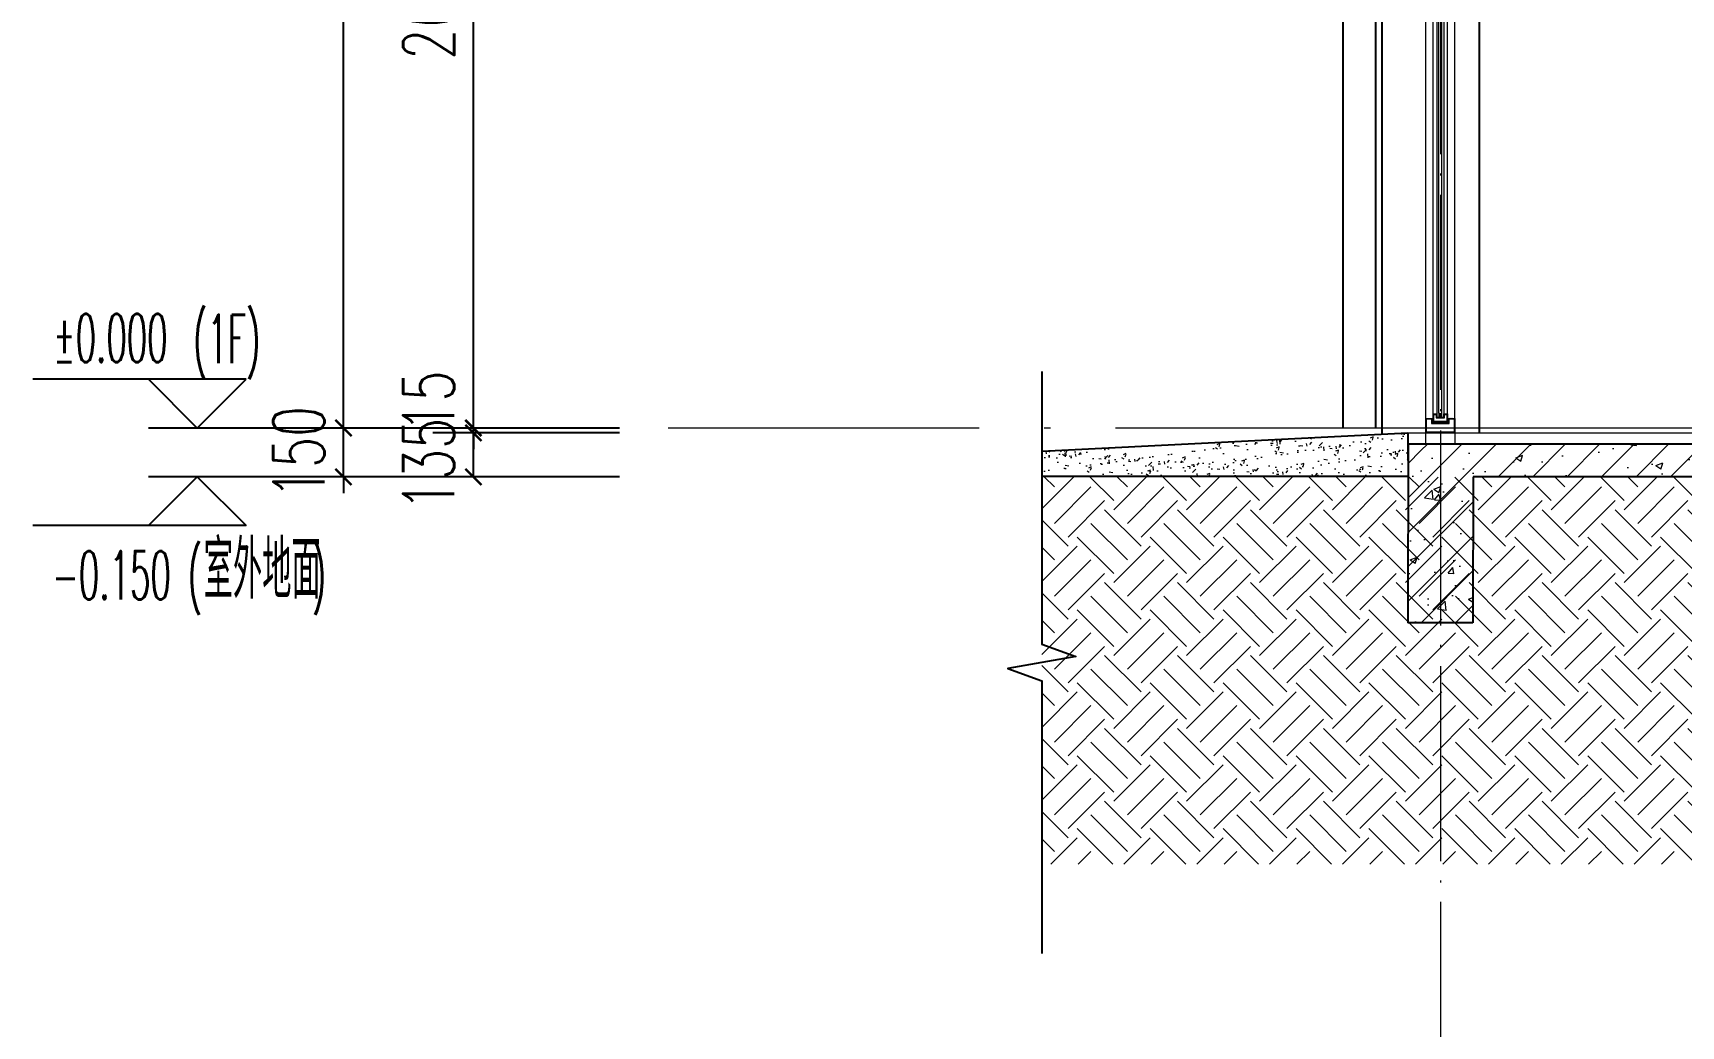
# Model space of a CAD drawing. Extents: x -461650 to 361314, y 245336 to 769729.
# Drawn here: x 273003 to 278077, y 711874 to 714933 of the extents above; entities that cross this region are included whole.
import ezdxf

# ---------------------------------------------------------------- set-up
doc = ezdxf.new("R2010")
doc.units = 0
doc.header["$LTSCALE"] = 1000
doc.linetypes.add('DOTE', pattern=[2.42, 2, -0.2, 0.02, -0.2])
doc.layers.get('0').update_dxf_attribs({"linetype": 'CONTINUOUS'})
doc.layers.get('DEFPOINTS').update_dxf_attribs({"linetype": 'CONTINUOUS'})
for name, color, linetype in [('DIM_ELEV', 3, 'CONTINUOUS'), ('DIM_SYMB', 3, 'CONTINUOUS'), ('PUB_DIM', 3, 'CONTINUOUS'), ('PUB_TEXT', 2, 'CONTINUOUS'), ('WALL', 5, 'CONTINUOUS'), ('看线', 251, 'CONTINUOUS')]:
    doc.layers.add(name, color=color, linetype=linetype)
for name, color, linetype, lineweight in [('DOTE', 19, 'DOTE', 9), ('PUB_HATCH', 8, 'CONTINUOUS', 9), ('S_WINDOW', 144, 'CONTINUOUS', 15), ('内粉刷', 37, 'CONTINUOUS', 9), ('填充', 251, 'CONTINUOUS', 5), ('细细', 250, 'CONTINUOUS', 0)]:
    doc.layers.add(name, color=color, linetype=linetype, lineweight=lineweight)
doc.styles.add('_TCH_DIM', font='SIMPLEX.shx', dxfattribs={"width": 0.7, "bigfont": 'GBCBIG.shx'})
doc.styles.add('_TCH_DIM_T3', font='SIMPLEX', dxfattribs={"width": 0.705882, "bigfont": 'GBCBIG'})
doc.dimstyles.new('_TCH_ARCH&&50', dxfattribs={"dimtxt": 157.5, "dimasz": 50, "dimexe": 125, "dimexo": 150, "dimgap": 58.75, "dimtad": 1, "dimdec": 0, "dimzin": 0, "dimdsep": 46, "dimtxsty": '_TCH_DIM_T3', "dimblk": 'ARCHTICK', "dimcen": 0.09, "dimclrt": 7, "dimazin": 0, "dimtfac": 1, "dimtdec": 0, "dimtix": 1, "dimtmove": 2, "dimatfit": 3, "dimldrblk": 'ARCHTICK', "dimfxl": 0, "dimtolj": 1, "dimtzin": 0, "dimarcsym": 0})
pattern_1 = [(315, (-727128.688, 184149.1718), (-1.767766953, -1.767766953), []), (315, (-727127.5096, 184149.1718), (-1.767766953, -1.767766953), [])]
pattern_2 = [(45, (-677627.57, 806144.725), (-53.0330086, 53.0330086), []), (50, (-677627.57, 806144.73), (215.178055, -18.82564), [22.5, -247.5]), (355, (-677627.57, 806144.73), (-41.6254, 225.65764), [18, -198]), (100.4514, (-677609.64, 806143.16), (173.552815, 206.831863), [19.122057, -210.342634]), (46.1842, (-677627.57, 806204.73), (320.172315, -49.655704), [33.75, -371.25]), (96.6356, (-677600.9, 806200.6), (280.39881, 292.23536), [28.68309, -315.5139]), (351.1842, (-677627.57, 806204.73), (280.39858, 292.23558), [27, -297]), (21, (-677597.57, 806189.73), (179.072116, -120.785667), [22.5, -247.5]), (326, (-677597.57, 806189.73), (72.9946, 217.545014), [18, -198]), (71.4514, (-677582.65, 806179.66), (252.06679, 96.75915), [19.122057, -210.342634]), (37.5, (-677627.57, 806144.725), (3.6479566, 99.868156), [0, -195.6, 0, -201, 0, -198.75]), (7.5, (-677627.57, 806144.73), (78.920861, 118.323514), [0, -114.6, 0, -191.1, 0, -75.75]), (327.5, (-677694.47, 806144.725), (160.146731, -6.7664615), [0, -75, 0, -234, 0, -310.5]), (317.5, (-677724.47, 806144.73), (174.95585, 30.031495), [0, -97.5, 0, -155.4, 0, -220.5])]

# ---------------------------------------------------------------- blocks, each defined once
blk = doc.blocks.new('_ArchTick')
at = {"color": 0, "linetype": 'ByBlock', "const_width": 0.15}
blk.add_lwpolyline([(-0.5, -0.5), (0.5, 0.5)], dxfattribs=at)
blk = doc.blocks.new('*D1470')
at = {"layer": 'DEFPOINTS', "color": 0}
for p in [(274358.7, 713701.1), (274958.7, 713701.1), (274958.7, 713565.8)]:
    blk.add_point(p, dxfattribs=at)
at = {"layer": 'PUB_DIM', "color": 0, "lineweight": -2}
for p, q in [((274808.7, 713701.1), (274233.7, 713701.1)), ((274358.7, 713565.8), (274358.7, 713701.1)), ((274808.7, 713565.8), (274233.7, 713565.8))]:
    blk.add_line(p, q, dxfattribs=at)
at = {"layer": 'PUB_DIM', "color": 0, "lineweight": -2, "xscale": 50, "yscale": 50, "zscale": 50}
for p, rotation in [((274358.7, 713701.1), 90), ((274358.7, 713565.8), 270)]:
    blk.add_blockref('_ArchTick', p, dxfattribs=dict(at, rotation=rotation))
at = {"layer": 'PUB_DIM', "color": 7, "insert": (274221.2, 713604.4), "char_height": 157.5, "attachment_point": 5, "rotation": 90, "style": '_TCH_DIM_T3'}
blk.add_mtext('\\A1;135', dxfattribs=at)
blk = doc.blocks.new('*D1471')
at = {"layer": 'DEFPOINTS', "color": 0}
for p in [(274358.7, 713716.3), (274958.7, 713716.3), (274958.7, 713701.1)]:
    blk.add_point(p, dxfattribs=at)
at = {"layer": 'PUB_DIM', "color": 0, "lineweight": -2}
for p, q in [((274358.7, 713716.3), (274358.7, 713766.3)), ((274808.7, 713716.3), (274233.7, 713716.3)), ((274808.7, 713701.1), (274233.7, 713701.1)), ((274358.7, 713701.1), (274358.7, 713716.3)), ((274358.7, 713701.1), (274358.7, 713651.1))]:
    blk.add_line(p, q, dxfattribs=at)
at = {"layer": 'PUB_DIM', "color": 0, "lineweight": -2, "xscale": 50, "yscale": 50, "zscale": 50}
for p, rotation in [((274358.7, 713716.3), 270), ((274358.7, 713701.1), 90)]:
    blk.add_blockref('_ArchTick', p, dxfattribs=dict(at, rotation=rotation))
at = {"layer": 'PUB_DIM', "color": 7, "insert": (274221.2, 713798.1), "char_height": 157.5, "attachment_point": 5, "rotation": 90, "style": '_TCH_DIM_T3'}
blk.add_mtext('\\A1;15', dxfattribs=at)
blk = doc.blocks.new('*D1472')
at = {"layer": 'DEFPOINTS', "color": 0}
for p in [(274358.7, 716366.3), (274958.7, 716366.3), (274958.7, 713716.3)]:
    blk.add_point(p, dxfattribs=at)
at = {"layer": 'PUB_DIM', "color": 0, "lineweight": -2}
for p, q in [((274808.7, 716366.3), (274233.7, 716366.3)), ((274358.7, 713716.3), (274358.7, 716366.3)), ((274808.7, 713716.3), (274233.7, 713716.3))]:
    blk.add_line(p, q, dxfattribs=at)
at = {"layer": 'PUB_DIM', "color": 0, "lineweight": -2, "xscale": 50, "yscale": 50, "zscale": 50}
for p, rotation in [((274358.7, 716366.3), 90), ((274358.7, 713716.3), 270)]:
    blk.add_blockref('_ArchTick', p, dxfattribs=dict(at, rotation=rotation))
at = {"layer": 'PUB_DIM', "color": 7, "insert": (274221.2, 715041.3), "char_height": 157.5, "attachment_point": 5, "rotation": 90, "style": '_TCH_DIM_T3'}
blk.add_mtext('\\A1;2650', dxfattribs=at)
blk = doc.blocks.new('*D1492')
at = {"layer": 'DEFPOINTS', "color": 0}
for p in [(273958.7, 713716.3), (274958.7, 713716.3), (274958.7, 713565.8)]:
    blk.add_point(p, dxfattribs=at)
at = {"layer": 'PUB_DIM', "color": 0, "lineweight": -2}
for p, q in [((273958.7, 713716.3), (273958.7, 713766.3)), ((274808.7, 713716.3), (273833.7, 713716.3)), ((273958.7, 713565.8), (273958.7, 713716.3)), ((274808.7, 713565.8), (273833.7, 713565.8)), ((273958.7, 713565.8), (273958.7, 713515.8))]:
    blk.add_line(p, q, dxfattribs=at)
at = {"layer": 'PUB_DIM', "color": 0, "lineweight": -2, "xscale": 50, "yscale": 50, "zscale": 50}
for p, rotation in [((273958.7, 713716.3), 270), ((273958.7, 713565.8), 90)]:
    blk.add_blockref('_ArchTick', p, dxfattribs=dict(at, rotation=rotation))
at = {"layer": 'PUB_DIM', "color": 7, "insert": (273821.2, 713641.1), "char_height": 157.5, "attachment_point": 5, "rotation": 90, "style": '_TCH_DIM_T3'}
blk.add_mtext('\\A1;150', dxfattribs=at)
blk = doc.blocks.new('*D1493')
at = {"layer": 'DEFPOINTS', "color": 0}
for p in [(273958.7, 716616.3), (274958.7, 716616.3), (274958.7, 713716.3)]:
    blk.add_point(p, dxfattribs=at)
at = {"layer": 'PUB_DIM', "color": 0, "lineweight": -2}
for p, q in [((274808.7, 716616.3), (273833.7, 716616.3)), ((273958.7, 713716.3), (273958.7, 716616.3)), ((274808.7, 713716.3), (273833.7, 713716.3))]:
    blk.add_line(p, q, dxfattribs=at)
at = {"layer": 'PUB_DIM', "color": 0, "lineweight": -2, "xscale": 50, "yscale": 50, "zscale": 50}
for p, rotation in [((273958.7, 716616.3), 90), ((273958.7, 713716.3), 270)]:
    blk.add_blockref('_ArchTick', p, dxfattribs=dict(at, rotation=rotation))
at = {"layer": 'PUB_DIM', "color": 7, "insert": (273821.2, 715166.3), "char_height": 157.5, "attachment_point": 5, "rotation": 90, "style": '_TCH_DIM_T3'}
blk.add_mtext('\\A1;2900', dxfattribs=at)

msp = doc.modelspace()

# ---------------------------------------------------------------- hatches: boundary and pattern name
at = {"layer": 'PUB_HATCH'}
h = msp.add_hatch(dxfattribs=at)
h.set_pattern_fill('钢筋混凝土', color=256, scale=30, style=0)
h.set_pattern_definition(pattern_2)
h.paths.add_polyline_path([(277436.56, 713566.31), (277236.74, 713666.31), (277235.76, 713116.49), (277435.76, 713116.13)])
h = msp.add_hatch(dxfattribs=at)
h.set_pattern_fill('钢筋混凝土', color=256, scale=30, style=0)
h.set_pattern_definition(pattern_2)
h.paths.add_polyline_path([(279835.75, 713599.64), (279835.75, 713666.31), (277236.74, 713666.31), (277436.56, 713566.31), (279735.75, 713566.31)])
at = {"layer": '填充'}
h = msp.add_hatch(dxfattribs=at)
h.set_pattern_fill('AR-CONC', color=256, scale=50, style=0)
h.set_pattern_definition([(50, (-14310362.24, -4642191.41), (91.0923345, -7.96954277), [9.525, -104.775]), (355, (-14310362.24, -4642191.41), (-17.621413, 95.52832144), [7.62, -83.82]), (100.451, (-14310354.65, -4642192.07), (73.47125083, 87.5583439), [8.095, -89.045]), (46.1842, (-14310362.24, -4642166.01), (135.53952045, -21.021164), [14.2875, -157.1625]), (96.6356, (-14310350.95, -4642167.76), (118.7021172, 123.712778), [12.1425, -133.5675]), (351.184, (-14310362.24, -4642166.01), (118.7023029, 123.7125589), [11.43, -125.73]), (21, (-14310349.54, -4642172.36), (75.8074399, -51.13275926), [9.525, -104.775]), (326, (-14310349.54, -4642172.36), (30.9010142, 92.09398306), [7.62, -83.82]), (71.4514, (-14310343.225, -4642176.62), (106.7082454, 40.96142886), [8.095, -89.045]), (37.5, (-14310362.242, -4642191.41), (1.544301625, 42.277519437), [0, -82.804, 0, -85.09, 0, -84.1375]), (7.5, (-14310362.24, -4642191.41), (33.40983126, 50.09028741), [0, -48.514, 0, -80.899, 0, -32.0675]), (327.5, (-14310390.563, -4642191.41), (67.79529758, -2.864372), [0, -31.75, 0, -99.06, 0, -131.445]), (317.5, (-14310403.263, -4642191.41), (74.0645907, 12.71324552), [0, -41.275, 0, -65.786, 0, -93.345])])
h.paths.add_polyline_path([(276108.74, 713645), (276108.74, 713566.68), (277235.77, 713566.67), (277235.77, 713701.11)])
h = msp.add_hatch(dxfattribs=at)
h.set_pattern_fill('EARTH', color=250, scale=50, angle=45, style=0)
h.set_pattern_definition([(45, (-678860.6, 699236.36), (0, 224.506403), [158.75, -158.75]), (45, (-678902.69, 699278.46), (0, 224.506403), [158.75, -158.75]), (45, (-678944.78, 699320.55), (0, 224.506403), [158.75, -158.75]), (135, (-678944.78, 699348.62), (-224.506403, 0), [158.75, -158.75]), (135, (-678902.69, 699390.71), (-224.506403, 0), [158.75, -158.75]), (135, (-678860.6, 699432.8), (-224.506403, 0), [158.75, -158.75])])
edge = h.paths.add_edge_path()
edge.add_line((276108.74, 713566.3), (276108.74, 712373.02))
edge.add_line((276108.74, 712373.02), (280185.76, 712372.87))
edge.add_line((280185.76, 712369.65), (280185.75, 713562.97))
edge.add_line((280185.75, 713562.97), (276108.74, 713566.3))
at = {"layer": '细细'}
h = msp.add_hatch(dxfattribs=at)
h.set_pattern_fill('金属', color=256, style=0)
h.set_pattern_definition(pattern_1)
h.paths.add_polyline_path([(277380.71, 713746.11), (277360.71, 713746.11), (277360.71, 713732.61), (277310.71, 713732.61), (277310.71, 713746.11), (277290.71, 713746.11), (277290.71, 713701.11), (277380.71, 713701.11)])
h.paths.add_polyline_path([(277362.71, 713730.61), (277362.71, 713744.11), (277378.71, 713744.11), (277378.71, 713703.11), (277292.71, 713703.11), (277292.71, 713744.11), (277308.71, 713744.11), (277308.71, 713730.61)], flags=16)
h = msp.add_hatch(dxfattribs=at)
h.set_pattern_fill('金属', color=256, style=0)
h.set_pattern_definition(pattern_1)
h.paths.add_polyline_path([(277313.21, 713734.61), (277313.21, 713759.61), (277325.21, 713759.61), (277325.21, 713749.61), (277346.21, 713749.61), (277346.21, 713759.61), (277358.21, 713759.61), (277358.21, 713734.61)])
h.paths.add_polyline_path([(277356.21, 713736.61), (277356.21, 713757.61), (277348.21, 713757.61), (277348.21, 713747.61), (277323.21, 713747.61), (277323.21, 713757.61), (277315.21, 713757.61), (277315.21, 713736.61)], flags=16)
h = msp.add_hatch(color=256, dxfattribs=at)
edge = h.paths.add_edge_path()
edge.add_line((277340.21, 713749.61), (277340.21, 713761.61))
edge.add_arc((277335.71, 713769.91), 9.44, 241.51755, 298.48245, ccw=False)
edge.add_line((277331.21, 713761.61), (277331.21, 713749.61))
edge.add_arc((277335.71, 713741.32), 9.44, 61.51755, 118.48245, ccw=False)

# ---------------------------------------------------------------- linework, layer by layer
at = {"layer": 'DIM_ELEV'}
for p, q in [((273658.74, 713866.31), (273002.74, 713866.31)), ((273508.74, 713716.31), (273358.74, 713866.31)), ((273508.74, 713716.31), (273658.74, 713866.31)), ((274358.74, 713716.31), (273358.74, 713716.31)), ((273508.74, 713565.84), (273358.74, 713415.84)), ((274358.74, 713565.84), (273358.74, 713565.84)), ((273508.74, 713565.84), (273658.74, 713415.84)), ((273658.74, 713415.84), (273002.74, 713415.84))]:
    msp.add_line(p, q, dxfattribs=at)
at = {"layer": 'DIM_SYMB'}
msp.add_lwpolyline([(276108.74, 713890.62), (276108.74, 713050.32), (276213.74, 713012.11), (276003.74, 712975.08), (276108.74, 712937.82), (276108.74, 712097.53)], dxfattribs=at)
at = {"layer": 'DOTE', "color": 1, "linetype": 'DOTE', "ltscale": 0.3}
msp.add_line((277335.76, 719516.31), (277335.76, 707639.31), dxfattribs=at)
at = {"layer": 'DOTE', "color": 1, "linetype": 'DOTE'}
msp.add_line((290435.8, 713716.31), (274958.74, 713716.31), dxfattribs=at)
at = {"layer": 'S_WINDOW'}
for p, q in [((277290.71, 713746.11), (277290.71, 716321.31)), ((277313.21, 713759.61), (277313.21, 716307.81)), ((277358.21, 713759.61), (277358.21, 716307.81)), ((277380.71, 713746.11), (277380.71, 716321.31))]:
    msp.add_line(p, q, dxfattribs=at)
for points in [[(277290.71, 713701.11), (277290.71, 713746.11), (277310.71, 713746.11), (277310.71, 713732.61), (277360.71, 713732.61), (277360.71, 713746.11), (277380.71, 713746.11), (277380.71, 713701.11)], [(277292.71, 713703.11), (277292.71, 713744.11), (277308.71, 713744.11), (277308.71, 713730.61), (277362.71, 713730.61), (277362.71, 713744.11), (277378.71, 713744.11), (277378.71, 713703.11)], [(277313.21, 713734.61), (277313.21, 713759.61), (277325.21, 713759.61), (277325.21, 713749.61), (277346.21, 713749.61), (277346.21, 713759.61), (277358.21, 713759.61), (277358.21, 713734.61)], [(277315.21, 713736.61), (277315.21, 713757.61), (277323.21, 713757.61), (277323.21, 713747.61), (277348.21, 713747.61), (277348.21, 713757.61), (277356.21, 713757.61), (277356.21, 713736.61)], [(277290.7, 713701.11), (277380.72, 713701.11), (277380.72, 713666.31), (277290.7, 713666.31)]]:
    msp.add_lwpolyline(points, close=True, dxfattribs=at)
at = {"layer": 'WALL'}
for p, q in [((277236.74, 713666.31), (277235.76, 713116.49)), ((279835.75, 713666.31), (277236.74, 713666.31)), ((277436.56, 713566.31), (277435.76, 713116.13)), ((279735.75, 713566.31), (277436.56, 713566.31)), ((277435.76, 713116.13), (277235.76, 713116.49))]:
    msp.add_line(p, q, dxfattribs=at)
at = {"layer": '内粉刷'}
msp.add_line((277235.77, 713701.11), (279735.81, 713701.31), dxfattribs=at)
at = {"layer": '看线', "color": 252}
msp.add_line((277035.74, 716766.34), (277035.74, 713716.31), dxfattribs=at)
at = {"layer": '看线'}
for p, q in [((277135.99, 716416.61), (277135.74, 713716.31)), ((277155.77, 716316.31), (277155.77, 713698.62)), ((277455.77, 716346.31), (277455.77, 713701.31))]:
    msp.add_line(p, q, dxfattribs=at)
at = {"layer": '看线', "color": 32}
for p, q in [((276108.74, 713645), (277235.77, 713701.11)), ((277235.77, 713701.11), (277235.77, 713616.35)), ((277235.77, 713701.11), (277235.77, 713616.35)), ((277235.77, 713566.67), (276108.74, 713566.68))]:
    msp.add_line(p, q, dxfattribs=at)
at = {"layer": '细细'}
for points in [[(277325.21, 716307.81), (277325.21, 713759.61)], [(277331.21, 713761.61), (277331.21, 716317.81)], [(277340.21, 713761.61), (277340.21, 716317.81)], [(277346.21, 716307.81), (277346.21, 713759.61)]]:
    msp.add_lwpolyline(points, dxfattribs=at)
msp.add_lwpolyline([(277340.21, 713749.61), (277340.21, 713761.61, -0.2538047), (277331.21, 713761.61), (277331.21, 713749.61, -0.2538047)], format="xyb", close=True, dxfattribs=at)

# ---------------------------------------------------------------- texts
at = {"layer": 'PUB_TEXT', "style": '_TCH_DIM'}
for s, height, width, p in [('(1F)', 148.75, 0.494118, (273495.49, 713916.36)), ('%%P0.000', 148.75, 0.494118, (273064.74, 713918.81)), ('(', 148.75, 0.494118, (273479.39, 713190.79)), ('室外地面', 178.723, 0.7, (273528.39, 713190.79)), (')', 148.75, 0.494118, (273862.01, 713190.79)), ('-0.150', 148.75, 0.494118, (273061.94, 713188.34))]:
    msp.add_text(s, height=height, dxfattribs=dict(at, width=width)).set_placement(p)

# ---------------------------------------------------------------- dimensions: what is measured, and where the dimension line sits
at = {"layer": 'PUB_DIM'}
for p1, p2, distance, picture, middle in [((274958.74, 713716.31), (274958.74, 716616.31), 1000, '*D1493', (273821.24, 715166.31)), ((274958.74, 713716.31), (274958.74, 716366.31), 600, '*D1472', (274221.24, 715041.31)), ((274958.74, 713565.84), (274958.74, 713716.31), 1000, '*D1492', (273821.24, 713641.07))]:
    dim = msp.add_aligned_dim(p1=p1, p2=p2, distance=distance, dimstyle='_TCH_ARCH&&50', dxfattribs=at)
    dim.commit()
    dim.dimension.update_dxf_attribs({"geometry": picture, "text_midpoint": middle})
for base, p1, p2, picture, middle in [((274358.74, 713716.31), (274958.74, 713701.11), (274958.74, 713716.31), '*D1471', (274221.24, 713798.14)), ((274358.74, 713701.11), (274958.74, 713565.84), (274958.74, 713701.11), '*D1470', (274221.24, 713604.36))]:
    dim = msp.add_linear_dim(base=base, p1=p1, p2=p2, angle=90, dimstyle='_TCH_ARCH&&50', dxfattribs=at)
    dim.commit()
    dim.dimension.update_dxf_attribs({"geometry": picture, "text_midpoint": middle, "dimtype": 161})

doc.saveas('drawing.dxf')
